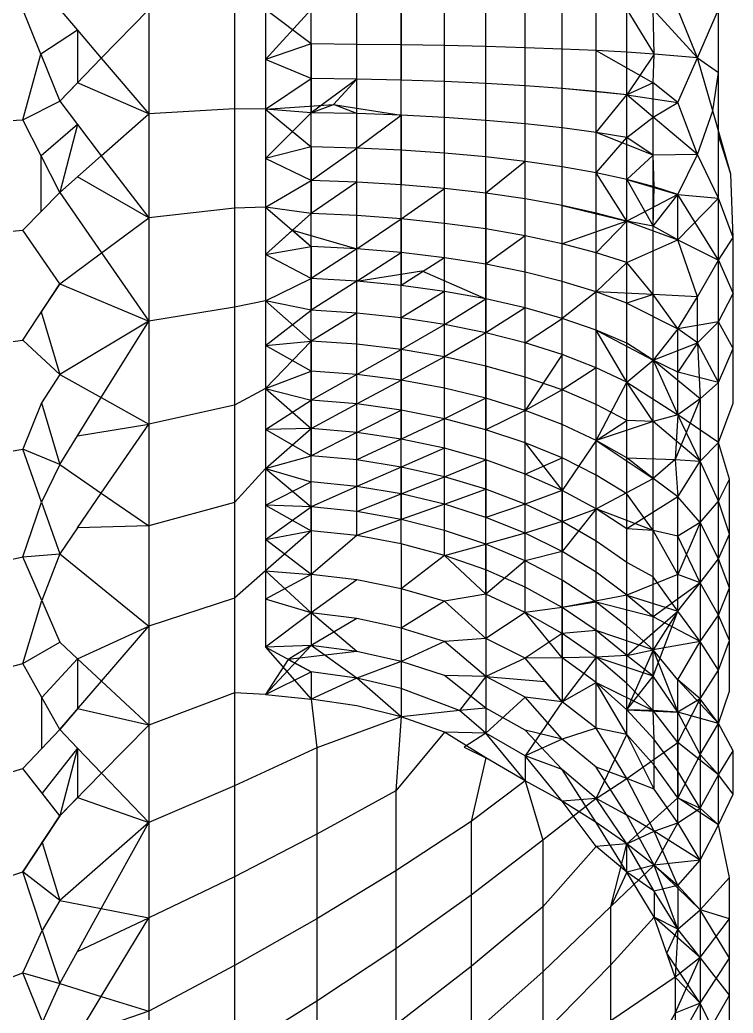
# Model space of a CAD drawing. Header units: inches. Extents: x 17 to 4615, y 5 to 3256.
# Drawn here: x 743.771 to 744.533, y 2416.279 to 2417.341 of the extents above; entities that cross this region are included whole.
import ezdxf

# ---------------------------------------------------------------- set-up
doc = ezdxf.new("R2010")
doc.units = ezdxf.units.IN
doc.header["$MEASUREMENT"] = 0

msp = doc.modelspace()

# ---------------------------------------------------------------- linework, layer by layer
for p, q in [((743.7934, 2417.3044), (743.7742, 2417.3523)), ((743.8134, 2417.3523), (743.8324, 2417.33)), ((743.8579, 2417.3001), (743.9086, 2417.3523)), ((743.9086, 2417.3523), (743.9086, 2417.2408)), ((744.0003, 2417.3523), (744.0003, 2417.2459)), ((744.0333, 2417.3523), (744.0333, 2417.2988)), ((744.0333, 2417.2988), (744.0823, 2417.3523)), ((744.0823, 2417.3154), (744.0333, 2417.3523)), ((744.0823, 2417.3154), (744.0823, 2417.3523)), ((744.1309, 2417.315), (744.1309, 2417.3523)), ((744.1785, 2417.3145), (744.1785, 2417.3523)), ((744.1785, 2417.3523), (744.1785, 2417.2767)), ((744.2247, 2417.3136), (744.2247, 2417.3523)), ((744.269, 2417.3126), (744.269, 2417.3523)), ((744.3111, 2417.3114), (744.3111, 2417.3523)), ((744.3505, 2417.3099), (744.3505, 2417.3523)), ((744.3869, 2417.3083), (744.3869, 2417.3523)), ((744.4198, 2417.3065), (744.4198, 2417.3523)), ((744.4198, 2417.3523), (744.4491, 2417.3046)), ((744.4491, 2417.3046), (744.448, 2417.3523)), ((744.448, 2417.3523), (744.4953, 2417.3004)), ((744.4953, 2417.3004), (744.4743, 2417.3523)), ((744.4953, 2417.3004), (744.5176, 2417.3523)), ((744.5176, 2417.2849), (744.5176, 2417.3523)), ((743.8324, 2417.33), (743.7934, 2417.3044)), ((743.8324, 2417.33), (743.8579, 2417.3001)), ((743.8324, 2417.33), (743.8324, 2417.2739)), ((744.0823, 2417.3154), (744.0333, 2417.2988)), ((744.1309, 2417.315), (744.0823, 2417.3154)), ((744.0823, 2417.2786), (744.0823, 2417.3154)), ((744.0823, 2417.3154), (744.0823, 2417.2419)), ((744.1785, 2417.3145), (744.1309, 2417.315)), ((744.1309, 2417.2779), (744.1309, 2417.315)), ((744.2247, 2417.3136), (744.1785, 2417.3145)), ((744.1785, 2417.2767), (744.1785, 2417.3145)), ((744.269, 2417.3126), (744.2247, 2417.3136)), ((744.2247, 2417.2751), (744.2247, 2417.3136)), ((744.3111, 2417.3114), (744.269, 2417.3126)), ((744.269, 2417.273), (744.269, 2417.3126)), ((743.7742, 2417.2341), (743.7934, 2417.3044)), ((743.7934, 2417.3044), (743.8134, 2417.2543)), ((744.3505, 2417.3099), (744.3111, 2417.3114)), ((744.3111, 2417.2705), (744.3111, 2417.3114)), ((744.3869, 2417.3083), (744.3505, 2417.3099)), ((744.3505, 2417.2677), (744.3505, 2417.3099)), ((744.4198, 2417.3065), (744.3869, 2417.3083)), ((744.3869, 2417.2644), (744.3869, 2417.3083)), ((744.3869, 2417.3083), (744.448, 2417.2739)), ((744.4491, 2417.3046), (744.4198, 2417.3065)), ((744.4198, 2417.2609), (744.4198, 2417.3065)), ((744.4491, 2417.3046), (744.4198, 2417.2609)), ((744.448, 2417.2739), (744.4491, 2417.3046)), ((744.4953, 2417.3004), (744.4491, 2417.3046)), ((743.8134, 2417.2543), (743.8579, 2417.3001)), ((743.8579, 2417.3001), (743.9086, 2417.2408)), ((744.0333, 2417.2988), (744.0333, 2417.2456)), ((744.0823, 2417.2786), (744.0333, 2417.2988)), ((744.4743, 2417.2529), (744.4953, 2417.3004)), ((744.5118, 2417.244), (744.4953, 2417.3004)), ((744.4953, 2417.3004), (744.5176, 2417.2849)), ((744.5118, 2417.244), (744.5176, 2417.2849)), ((744.5176, 2417.2176), (744.5176, 2417.2849)), ((743.8324, 2417.2739), (743.8134, 2417.2543)), ((743.9086, 2417.2408), (743.8324, 2417.2739)), ((744.0333, 2417.2456), (744.0823, 2417.2786)), ((744.1309, 2417.2779), (744.0823, 2417.2786)), ((744.0823, 2417.2419), (744.0823, 2417.2786)), ((744.1309, 2417.2779), (744.0823, 2417.2419)), ((744.1063, 2417.2506), (744.1309, 2417.2779)), ((744.1785, 2417.2767), (744.1309, 2417.2779)), ((744.1309, 2417.2409), (744.1309, 2417.2779)), ((744.2247, 2417.2751), (744.1785, 2417.2767)), ((744.1785, 2417.2391), (744.1785, 2417.2767)), ((744.269, 2417.273), (744.2247, 2417.2751)), ((744.2247, 2417.2367), (744.2247, 2417.2751)), ((744.3111, 2417.2705), (744.269, 2417.273)), ((744.269, 2417.2336), (744.269, 2417.273)), ((744.3505, 2417.2677), (744.3111, 2417.2705)), ((744.3111, 2417.2299), (744.3111, 2417.2705)), ((744.448, 2417.2739), (744.4198, 2417.2609)), ((744.4743, 2417.2529), (744.448, 2417.2739)), ((744.448, 2417.237), (744.448, 2417.2739)), ((744.3869, 2417.2644), (744.3505, 2417.2677)), ((744.3505, 2417.2256), (744.3505, 2417.2677)), ((744.4198, 2417.2609), (744.3505, 2417.2677)), ((744.4198, 2417.2609), (744.3869, 2417.2644)), ((744.3869, 2417.2208), (744.3869, 2417.2644)), ((744.3869, 2417.2208), (744.4198, 2417.2609)), ((744.4198, 2417.2154), (744.4198, 2417.2609)), ((744.4198, 2417.2609), (744.4743, 2417.2529)), ((744.448, 2417.237), (744.4198, 2417.2609)), ((743.7742, 2417.2341), (743.8134, 2417.2543)), ((743.8134, 2417.2543), (743.8324, 2417.2294)), ((744.0333, 2417.2456), (744.1063, 2417.2506)), ((744.0823, 2417.2419), (744.1063, 2417.2506)), ((744.1063, 2417.2506), (744.1785, 2417.2391)), ((744.1309, 2417.2409), (744.1063, 2417.2506)), ((744.448, 2417.237), (744.4743, 2417.2529)), ((744.4953, 2417.197), (744.4743, 2417.2529)), ((743.8579, 2417.1959), (743.9086, 2417.2408)), ((744.0003, 2417.2459), (743.9086, 2417.2408)), ((743.9086, 2417.2408), (743.9086, 2417.1296)), ((744.0003, 2417.2459), (744.0003, 2417.1397)), ((744.0333, 2417.2456), (744.0003, 2417.2459)), ((744.0333, 2417.2456), (744.0333, 2417.1929)), ((744.0823, 2417.2419), (744.0333, 2417.2456)), ((744.0333, 2417.2456), (744.0823, 2417.2055)), ((744.0333, 2417.1929), (744.0823, 2417.2419)), ((744.0823, 2417.2419), (744.0623, 2417.2219)), ((744.1309, 2417.2409), (744.0823, 2417.2419)), ((744.0823, 2417.2055), (744.0823, 2417.2419)), ((744.1785, 2417.2391), (744.1309, 2417.2409)), ((744.1309, 2417.2041), (744.1309, 2417.2409)), ((744.1309, 2417.2041), (744.1785, 2417.2391)), ((744.2247, 2417.2367), (744.1785, 2417.2391)), ((744.1785, 2417.2018), (744.1785, 2417.2391)), ((744.1785, 2417.2391), (744.1785, 2417.1648)), ((744.4953, 2417.197), (744.5118, 2417.244)), ((744.5309, 2417.1761), (744.5118, 2417.244)), ((743.7333, 2417.2323), (743.7742, 2417.2341)), ((743.7935, 2417.1958), (743.7742, 2417.2341)), ((743.8324, 2417.2294), (743.7935, 2417.1958)), ((743.8324, 2417.2294), (743.8134, 2417.1564)), ((743.8324, 2417.2294), (743.8579, 2417.1959)), ((744.269, 2417.2336), (744.2247, 2417.2367)), ((744.2247, 2417.1986), (744.2247, 2417.2367)), ((744.3111, 2417.2299), (744.269, 2417.2336)), ((744.269, 2417.1945), (744.269, 2417.2336)), ((744.3505, 2417.2256), (744.3111, 2417.2299)), ((744.3111, 2417.1896), (744.3111, 2417.2299)), ((744.4198, 2417.2154), (744.448, 2417.237)), ((744.448, 2417.1964), (744.448, 2417.237)), ((744.4953, 2417.197), (744.448, 2417.237)), ((744.0623, 2417.2219), (744.0823, 2417.2055)), ((744.3869, 2417.2208), (744.3505, 2417.2256)), ((744.3505, 2417.1839), (744.3505, 2417.2256)), ((744.4198, 2417.2154), (744.3869, 2417.2208)), ((744.3869, 2417.1774), (744.3869, 2417.2208)), ((744.448, 2417.1964), (744.3869, 2417.2208)), ((744.5176, 2417.1506), (744.5176, 2417.2176)), ((744.5309, 2417.1761), (744.5176, 2417.2176)), ((744.3869, 2417.1774), (744.4198, 2417.2154)), ((744.448, 2417.1964), (744.4198, 2417.2154)), ((744.4198, 2417.1703), (744.4198, 2417.2154)), ((743.8134, 2417.1564), (743.7935, 2417.1958)), ((743.7936, 2417.1361), (743.7935, 2417.1958)), ((743.8134, 2417.1564), (743.8579, 2417.1959)), ((743.8579, 2417.1959), (743.9086, 2417.1296)), ((744.0823, 2417.2055), (744.0333, 2417.1929)), ((744.1309, 2417.2041), (744.0823, 2417.2055)), ((744.0823, 2417.1695), (744.0823, 2417.2055)), ((744.0823, 2417.2055), (744.0823, 2417.1339)), ((744.0823, 2417.1695), (744.1309, 2417.2041)), ((744.1785, 2417.2018), (744.1309, 2417.2041)), ((744.1309, 2417.1677), (744.1309, 2417.2041)), ((744.2247, 2417.1986), (744.1785, 2417.2018)), ((744.1785, 2417.1648), (744.1785, 2417.2018)), ((744.269, 2417.1945), (744.2247, 2417.1986)), ((744.2247, 2417.1608), (744.2247, 2417.1986)), ((744.448, 2417.1964), (744.4198, 2417.1703)), ((744.4953, 2417.197), (744.448, 2417.1964)), ((744.448, 2417.1206), (744.448, 2417.1964)), ((744.4491, 2417.1626), (744.448, 2417.1964)), ((744.4743, 2417.1544), (744.4953, 2417.197)), ((744.5176, 2417.1506), (744.4953, 2417.197)), ((744.0333, 2417.1929), (744.0333, 2417.141)), ((744.0823, 2417.1695), (744.0333, 2417.1929)), ((744.3111, 2417.1896), (744.269, 2417.1945)), ((744.269, 2417.1557), (744.269, 2417.1945)), ((744.3111, 2417.1896), (744.269, 2417.1557)), ((744.3505, 2417.1839), (744.3111, 2417.1896)), ((744.3111, 2417.1496), (744.3111, 2417.1896)), ((744.3869, 2417.1774), (744.3505, 2417.1839)), ((744.3505, 2417.1425), (744.3505, 2417.1839)), ((744.4198, 2417.1703), (744.3869, 2417.1774)), ((744.3869, 2417.1345), (744.3869, 2417.1774)), ((744.4198, 2417.1257), (744.3869, 2417.1774)), ((744.5333, 2417.1085), (744.5309, 2417.1761)), ((743.8324, 2417.1733), (743.8134, 2417.1564)), ((743.9086, 2417.1296), (743.8324, 2417.1733)), ((744.0333, 2417.141), (744.0823, 2417.1695)), ((744.1309, 2417.1677), (744.0823, 2417.1695)), ((744.0823, 2417.1339), (744.0823, 2417.1695)), ((744.1309, 2417.1677), (744.0823, 2417.1339)), ((744.1785, 2417.1648), (744.1309, 2417.1677)), ((744.1309, 2417.1318), (744.1309, 2417.1677)), ((744.2247, 2417.1608), (744.1785, 2417.1648)), ((744.1785, 2417.1283), (744.1785, 2417.1648)), ((744.4491, 2417.1626), (744.4198, 2417.1703)), ((744.4198, 2417.1257), (744.4198, 2417.1703)), ((744.4198, 2417.1703), (744.4743, 2417.1544)), ((744.4198, 2417.1703), (744.448, 2417.1206)), ((743.7742, 2417.1161), (743.8134, 2417.1564)), ((743.8134, 2417.1564), (743.7936, 2417.1361)), ((743.8134, 2417.1564), (743.858, 2417.092)), ((744.1785, 2417.1283), (744.2247, 2417.1608)), ((744.269, 2417.1557), (744.2247, 2417.1608)), ((744.2247, 2417.1235), (744.2247, 2417.1608)), ((744.3111, 2417.1496), (744.269, 2417.1557)), ((744.269, 2417.1175), (744.269, 2417.1557)), ((744.269, 2417.1557), (744.269, 2417.0798)), ((744.4743, 2417.1544), (744.4198, 2417.1257)), ((744.448, 2417.1206), (744.4491, 2417.1626)), ((744.448, 2417.1206), (744.4743, 2417.1544)), ((744.4743, 2417.1544), (744.4491, 2417.1626)), ((744.4743, 2417.1059), (744.4743, 2417.1544)), ((744.4743, 2417.1544), (744.5176, 2417.1506)), ((744.5176, 2417.0842), (744.4743, 2417.1544)), ((744.3505, 2417.1425), (744.3111, 2417.1496)), ((744.3111, 2417.1101), (744.3111, 2417.1496)), ((744.3869, 2417.1345), (744.3505, 2417.1425)), ((744.3505, 2417.1017), (744.3505, 2417.1425)), ((744.3505, 2417.1425), (744.4198, 2417.1257)), ((744.5176, 2417.1506), (744.4743, 2417.1059)), ((744.5176, 2417.0842), (744.5176, 2417.1506)), ((744.5333, 2417.1085), (744.5176, 2417.1506)), ((743.7936, 2417.1361), (743.7742, 2417.1161)), ((744.0003, 2417.1397), (743.9086, 2417.1296)), ((744.0333, 2417.141), (744.0003, 2417.1397)), ((744.0003, 2417.1397), (744.0003, 2417.034)), ((744.0333, 2417.141), (744.0333, 2417.0902)), ((744.0823, 2417.1339), (744.0333, 2417.141)), ((744.0333, 2417.141), (744.0823, 2417.0988)), ((744.0333, 2417.0902), (744.0823, 2417.1339)), ((744.0823, 2417.1339), (744.0623, 2417.1161)), ((744.1309, 2417.1318), (744.0823, 2417.1339)), ((744.0823, 2417.0988), (744.0823, 2417.1339)), ((744.1785, 2417.1283), (744.1309, 2417.1318)), ((744.1309, 2417.0964), (744.1309, 2417.1318)), ((744.4198, 2417.1257), (744.3869, 2417.1345)), ((744.3869, 2417.0921), (744.3869, 2417.1345)), ((743.858, 2417.092), (743.9086, 2417.1296)), ((743.9086, 2417.1296), (743.9086, 2417.0189)), ((744.1309, 2417.0964), (744.1785, 2417.1283)), ((744.2247, 2417.1235), (744.1785, 2417.1283)), ((744.1785, 2417.0924), (744.1785, 2417.1283)), ((744.1785, 2417.1283), (744.1785, 2417.0571)), ((744.269, 2417.1175), (744.2247, 2417.1235)), ((744.2247, 2417.0868), (744.2247, 2417.1235)), ((744.4198, 2417.1257), (744.3505, 2417.1017)), ((744.3869, 2417.0921), (744.4198, 2417.1257)), ((744.448, 2417.1206), (744.4198, 2417.1257)), ((744.4198, 2417.0815), (744.4198, 2417.1257)), ((744.4198, 2417.1257), (744.4743, 2417.1059)), ((743.7333, 2417.1126), (743.7742, 2417.1161)), ((743.8134, 2417.0589), (743.7742, 2417.1161)), ((744.0333, 2417.0902), (744.0623, 2417.1161)), ((744.0623, 2417.1161), (744.0823, 2417.0988)), ((744.0623, 2417.1161), (744.1309, 2417.0964)), ((744.3111, 2417.1101), (744.269, 2417.1175)), ((744.269, 2417.0798), (744.269, 2417.1175)), ((744.448, 2417.0473), (744.448, 2417.1206)), ((744.4743, 2417.1059), (744.448, 2417.1206)), ((744.3111, 2417.1101), (744.269, 2417.0798)), ((744.3505, 2417.1017), (744.3111, 2417.1101)), ((744.3111, 2417.0713), (744.3111, 2417.1101)), ((744.3869, 2417.0921), (744.3505, 2417.1017)), ((744.3505, 2417.0614), (744.3505, 2417.1017)), ((744.4198, 2417.0815), (744.4743, 2417.1059)), ((744.4953, 2417.045), (744.4743, 2417.1059)), ((744.4743, 2417.1059), (744.5176, 2417.0842)), ((744.5176, 2417.0842), (744.5333, 2417.1085)), ((744.5333, 2417.0486), (744.5333, 2417.1085)), ((743.8134, 2417.0589), (743.858, 2417.092)), ((743.858, 2417.092), (743.9086, 2417.0189)), ((744.0333, 2417.0902), (744.0823, 2417.0988)), ((744.0333, 2417.0902), (744.0333, 2417.0408)), ((744.0823, 2417.0644), (744.0333, 2417.0902)), ((744.1309, 2417.0964), (744.0823, 2417.0988)), ((744.0823, 2417.0644), (744.0823, 2417.0988)), ((744.0823, 2417.0988), (744.0823, 2417.0306)), ((744.1309, 2417.0964), (744.0823, 2417.0644)), ((744.1785, 2417.0924), (744.1309, 2417.0964)), ((744.1309, 2417.0616), (744.1309, 2417.0964)), ((744.1309, 2417.0616), (744.1785, 2417.0924)), ((744.2247, 2417.0868), (744.1785, 2417.0924)), ((744.1785, 2417.0571), (744.1785, 2417.0924)), ((744.4198, 2417.0815), (744.3869, 2417.0921)), ((744.3869, 2417.0503), (744.3869, 2417.0921)), ((744.2247, 2417.0868), (744.1785, 2417.0571)), ((744.269, 2417.0798), (744.2247, 2417.0868)), ((744.2247, 2417.0507), (744.2247, 2417.0868)), ((744.3111, 2417.0713), (744.269, 2417.0798)), ((744.269, 2417.0427), (744.269, 2417.0798)), ((744.269, 2417.0798), (744.269, 2417.0064)), ((744.3869, 2417.0503), (744.4198, 2417.0815)), ((744.448, 2417.0473), (744.4198, 2417.0815)), ((744.4198, 2417.0381), (744.4198, 2417.0815)), ((744.4953, 2417.045), (744.5176, 2417.0842)), ((744.5176, 2417.0183), (744.5176, 2417.0842)), ((744.5176, 2417.0842), (744.5333, 2417.0486)), ((744.1309, 2417.0616), (744.2004, 2417.0729)), ((744.2004, 2417.0729), (744.269, 2417.0427)), ((744.3505, 2417.0614), (744.3111, 2417.0713)), ((744.3111, 2417.0331), (744.3111, 2417.0713)), ((743.7742, 2416.9987), (743.8134, 2417.0589)), ((743.8134, 2417.0589), (743.7938, 2417.0288)), ((743.8134, 2417.0589), (743.9086, 2417.0189)), ((744.0333, 2417.0408), (744.0823, 2417.0644)), ((744.1309, 2417.0616), (744.0823, 2417.0644)), ((744.0823, 2417.0306), (744.0823, 2417.0644)), ((744.1309, 2417.0616), (744.0823, 2417.0306)), ((744.1785, 2417.0571), (744.1309, 2417.0616)), ((744.1309, 2417.0275), (744.1309, 2417.0616)), ((744.3869, 2417.0503), (744.3505, 2417.0614)), ((744.3505, 2417.0219), (744.3505, 2417.0614)), ((744.2247, 2417.0507), (744.1785, 2417.0571)), ((744.1785, 2417.0224), (744.1785, 2417.0571)), ((744.2247, 2417.0507), (744.1785, 2417.0224)), ((744.269, 2417.0427), (744.2247, 2417.0507)), ((744.2247, 2417.0154), (744.2247, 2417.0507)), ((744.3869, 2417.0503), (744.3505, 2417.0219)), ((744.4198, 2417.0381), (744.3869, 2417.0503)), ((744.3869, 2417.0093), (744.3869, 2417.0503)), ((744.448, 2417.0473), (744.3869, 2417.0503)), ((744.448, 2417.0473), (744.4198, 2417.0381)), ((744.448, 2416.9773), (744.448, 2417.0473)), ((744.4953, 2417.045), (744.448, 2417.0473)), ((744.4743, 2417.0106), (744.448, 2417.0473)), ((744.5176, 2417.0183), (744.5333, 2417.0486)), ((744.5333, 2416.9895), (744.5333, 2417.0486)), ((744.0333, 2417.0408), (744.0003, 2417.034)), ((744.0333, 2417.0408), (744.0333, 2416.9929)), ((744.0823, 2417.0306), (744.0333, 2417.0408)), ((744.0333, 2417.0408), (744.0823, 2416.9976)), ((744.2247, 2417.0154), (744.269, 2417.0427)), ((744.3111, 2417.0331), (744.269, 2417.0427)), ((744.269, 2417.0064), (744.269, 2417.0427)), ((744.4198, 2416.9953), (744.4198, 2417.0381)), ((744.4198, 2417.0381), (744.4743, 2417.0106)), ((744.4743, 2417.0106), (744.4953, 2417.045)), ((744.4953, 2416.9957), (744.4953, 2417.045)), ((743.7938, 2417.0288), (743.8134, 2416.9618)), ((744.0003, 2417.034), (743.9086, 2417.0189)), ((744.0003, 2417.034), (744.0003, 2416.929)), ((744.0333, 2416.9929), (744.0823, 2417.0306)), ((744.1309, 2417.0275), (744.0823, 2417.0306)), ((744.0823, 2416.9976), (744.0823, 2417.0306)), ((744.1309, 2417.0275), (744.0823, 2416.9976)), ((744.1785, 2417.0224), (744.1309, 2417.0275)), ((744.1309, 2416.9942), (744.1309, 2417.0275)), ((744.3111, 2417.0331), (744.269, 2417.0064)), ((744.3505, 2417.0219), (744.3111, 2417.0331)), ((744.3111, 2416.9956), (744.3111, 2417.0331)), ((743.9086, 2417.0189), (743.8134, 2416.9618)), ((743.8579, 2416.9371), (743.9086, 2417.0189)), ((743.9086, 2417.0189), (743.9086, 2416.9089)), ((744.2247, 2417.0154), (744.1785, 2417.0224)), ((744.1785, 2416.9886), (744.1785, 2417.0224)), ((744.1785, 2417.0224), (744.1785, 2416.9557)), ((744.1785, 2416.9886), (744.2247, 2417.0154)), ((744.269, 2417.0064), (744.2247, 2417.0154)), ((744.2247, 2416.9808), (744.2247, 2417.0154)), ((744.3111, 2416.9956), (744.3505, 2417.0219)), ((744.3869, 2417.0093), (744.3505, 2417.0219)), ((744.3505, 2416.9831), (744.3505, 2417.0219)), ((744.5176, 2417.0183), (744.4743, 2417.0106)), ((744.5176, 2417.0183), (744.4953, 2416.9957)), ((744.5176, 2416.9533), (744.5176, 2417.0183)), ((744.5333, 2416.9895), (744.5176, 2417.0183)), ((744.269, 2417.0064), (744.2247, 2416.9808)), ((744.3111, 2416.9956), (744.269, 2417.0064)), ((744.269, 2416.9709), (744.269, 2417.0064)), ((744.4198, 2416.9953), (744.3869, 2417.0093)), ((744.3869, 2416.969), (744.3869, 2417.0093)), ((744.3869, 2417.0093), (744.448, 2416.9773)), ((744.4198, 2416.9535), (744.3869, 2417.0093)), ((744.4743, 2417.0106), (744.448, 2416.9773)), ((744.4953, 2416.9957), (744.4743, 2417.0106)), ((744.4743, 2416.9642), (744.4743, 2417.0106)), ((743.7333, 2416.9934), (743.7742, 2416.9987)), ((743.8134, 2416.9618), (743.7742, 2416.9987)), ((744.0333, 2416.9929), (744.0823, 2416.9976)), ((744.0823, 2416.9976), (744.0333, 2416.9468)), ((744.1309, 2416.9942), (744.0823, 2416.9976)), ((744.0823, 2416.9655), (744.0823, 2416.9976)), ((744.0823, 2416.9976), (744.0823, 2416.9343)), ((744.1785, 2416.9886), (744.1309, 2416.9942)), ((744.1309, 2416.9618), (744.1309, 2416.9942)), ((744.3505, 2416.9831), (744.3111, 2416.9956)), ((744.3111, 2416.959), (744.3111, 2416.9956)), ((744.448, 2416.9773), (744.4198, 2416.9953)), ((744.4198, 2416.9535), (744.4198, 2416.9953)), ((744.448, 2416.9773), (744.4953, 2416.9957)), ((744.4953, 2416.9957), (744.4743, 2416.9642)), ((744.5176, 2416.9533), (744.4953, 2416.9957)), ((744.4953, 2416.9957), (744.4981, 2416.9359)), ((744.0333, 2416.9929), (744.0333, 2416.9468)), ((744.0823, 2416.9655), (744.0333, 2416.9929)), ((744.1309, 2416.9618), (744.1785, 2416.9886)), ((744.2247, 2416.9808), (744.1785, 2416.9886)), ((744.1785, 2416.9557), (744.1785, 2416.9886)), ((744.3505, 2416.9831), (744.3111, 2416.9234)), ((744.3869, 2416.969), (744.3505, 2416.9831)), ((744.3505, 2416.9453), (744.3505, 2416.9831)), ((744.5176, 2416.9533), (744.5333, 2416.9895)), ((744.5333, 2416.9312), (744.5333, 2416.9895)), ((744.2247, 2416.9808), (744.1785, 2416.9557)), ((744.269, 2416.9709), (744.2247, 2416.9808)), ((744.2247, 2416.9472), (744.2247, 2416.9808)), ((744.4198, 2416.9535), (744.448, 2416.9773)), ((744.448, 2416.9115), (744.448, 2416.9773)), ((744.4743, 2416.9642), (744.448, 2416.9773)), ((744.448, 2416.9773), (744.4743, 2416.9186)), ((744.4981, 2416.9359), (744.448, 2416.9773)), ((743.8134, 2416.9618), (743.794, 2416.9316)), ((743.8134, 2416.9618), (743.8579, 2416.9371)), ((744.0333, 2416.9468), (744.0823, 2416.9655)), ((744.1309, 2416.9618), (744.0823, 2416.9655)), ((744.0823, 2416.9343), (744.0823, 2416.9655)), ((744.1309, 2416.9618), (744.0823, 2416.9343)), ((744.1785, 2416.9557), (744.1309, 2416.9618)), ((744.1309, 2416.9303), (744.1309, 2416.9618)), ((744.3111, 2416.959), (744.269, 2416.9709)), ((744.269, 2416.9364), (744.269, 2416.9709)), ((744.269, 2416.9709), (744.269, 2416.9028)), ((744.3869, 2416.969), (744.3505, 2416.9453)), ((744.4198, 2416.9535), (744.3869, 2416.969)), ((744.3869, 2416.9297), (744.3869, 2416.969)), ((744.5176, 2416.9533), (744.4743, 2416.9642)), ((744.4743, 2416.9186), (744.4743, 2416.9642)), ((744.1309, 2416.9303), (744.1785, 2416.9557)), ((744.2247, 2416.9472), (744.1785, 2416.9557)), ((744.1785, 2416.9237), (744.1785, 2416.9557)), ((744.1785, 2416.9557), (744.1785, 2416.8927)), ((744.3505, 2416.9453), (744.3111, 2416.959)), ((744.3111, 2416.9234), (744.3111, 2416.959)), ((744.3869, 2416.8914), (744.4198, 2416.9535)), ((744.448, 2416.9115), (744.4198, 2416.9535)), ((744.4198, 2416.9126), (744.4198, 2416.9535)), ((744.4198, 2416.9535), (744.4743, 2416.9186)), ((744.4981, 2416.9359), (744.5176, 2416.9533)), ((744.5176, 2416.8892), (744.5176, 2416.9533)), ((744.0333, 2416.9468), (744.0003, 2416.929)), ((744.0333, 2416.9468), (744.0333, 2416.9029)), ((744.0333, 2416.9468), (744.0823, 2416.9343)), ((744.0333, 2416.9468), (744.0823, 2416.9041)), ((744.269, 2416.9364), (744.2247, 2416.9472)), ((744.2247, 2416.9145), (744.2247, 2416.9472)), ((744.3505, 2416.9453), (744.3111, 2416.9234)), ((744.3869, 2416.9297), (744.3505, 2416.9453)), ((744.3505, 2416.9084), (744.3505, 2416.9453)), ((743.794, 2416.9316), (743.7742, 2416.8821)), ((743.794, 2416.9316), (743.8134, 2416.8655)), ((743.8324, 2416.8961), (743.8579, 2416.9371)), ((743.8579, 2416.9371), (743.9086, 2416.9089)), ((744.0333, 2416.9029), (744.0823, 2416.9343)), ((744.1309, 2416.9303), (744.0823, 2416.9343)), ((744.0823, 2416.9041), (744.0823, 2416.9343)), ((744.0823, 2416.9343), (744.0823, 2416.875)), ((744.0823, 2416.9041), (744.1309, 2416.9303)), ((744.1785, 2416.9237), (744.1309, 2416.9303)), ((744.1309, 2416.8998), (744.1309, 2416.9303)), ((744.269, 2416.9364), (744.2247, 2416.9145)), ((744.3111, 2416.9234), (744.269, 2416.9364)), ((744.269, 2416.9028), (744.269, 2416.9364)), ((744.4981, 2416.9359), (744.4713, 2416.8708)), ((744.4981, 2416.9359), (744.4743, 2416.9186)), ((744.4981, 2416.9359), (744.4981, 2416.8691)), ((744.5176, 2416.8892), (744.5333, 2416.9312)), ((744.0003, 2416.929), (743.9086, 2416.9089)), ((744.0003, 2416.929), (744.0003, 2416.8251)), ((744.1309, 2416.8998), (744.1785, 2416.9237)), ((744.2247, 2416.9145), (744.1785, 2416.9237)), ((744.1785, 2416.8927), (744.1785, 2416.9237)), ((744.3111, 2416.9234), (744.269, 2416.9028)), ((744.3505, 2416.9084), (744.3111, 2416.9234)), ((744.3111, 2416.8888), (744.3111, 2416.9234)), ((744.4198, 2416.9126), (744.3869, 2416.9297)), ((744.3869, 2416.8914), (744.3869, 2416.9297)), ((743.8324, 2416.8961), (743.9086, 2416.9089)), ((743.8579, 2416.8349), (743.9086, 2416.9089)), ((743.9086, 2416.9089), (743.9086, 2416.8001)), ((744.2247, 2416.9145), (744.1785, 2416.8927)), ((744.269, 2416.9028), (744.2247, 2416.9145)), ((744.2247, 2416.8829), (744.2247, 2416.9145)), ((744.3869, 2416.8914), (744.4198, 2416.9126)), ((744.448, 2416.9115), (744.3869, 2416.8914)), ((744.448, 2416.9115), (744.4198, 2416.9126)), ((744.4198, 2416.8728), (744.4198, 2416.9126)), ((744.4743, 2416.9186), (744.448, 2416.9115)), ((744.448, 2416.8505), (744.448, 2416.9115)), ((744.4981, 2416.8691), (744.448, 2416.9115)), ((744.4743, 2416.9186), (744.4713, 2416.8708)), ((744.5176, 2416.8892), (744.4743, 2416.9186)), ((744.4981, 2416.8691), (744.4743, 2416.9186)), ((744.0823, 2416.9041), (744.0333, 2416.9029)), ((744.0333, 2416.8612), (744.0823, 2416.9041)), ((744.0333, 2416.9029), (744.0333, 2416.8612)), ((744.0823, 2416.875), (744.0333, 2416.9029)), ((744.1309, 2416.8998), (744.0823, 2416.9041)), ((744.0823, 2416.875), (744.0823, 2416.9041)), ((744.1309, 2416.8998), (744.0823, 2416.875)), ((744.1785, 2416.8927), (744.1309, 2416.8998)), ((744.1309, 2416.8704), (744.1309, 2416.8998)), ((744.3111, 2416.8888), (744.269, 2416.9028)), ((744.269, 2416.8704), (744.269, 2416.9028)), ((744.3869, 2416.8914), (744.3505, 2416.9084)), ((744.3505, 2416.8726), (744.3505, 2416.9084)), ((743.8134, 2416.8655), (743.8324, 2416.8961)), ((744.1785, 2416.8927), (744.1309, 2416.8704)), ((744.2247, 2416.8829), (744.1785, 2416.8927)), ((744.1785, 2416.8629), (744.1785, 2416.8927)), ((744.3505, 2416.8726), (744.3111, 2416.8888)), ((744.3111, 2416.8553), (744.3111, 2416.8888)), ((744.3111, 2416.8888), (744.3505, 2416.8379)), ((744.3869, 2416.8914), (744.3505, 2416.8379)), ((744.4198, 2416.8728), (744.3869, 2416.8914)), ((744.3869, 2416.8543), (744.3869, 2416.8914)), ((744.3869, 2416.8183), (744.3869, 2416.8914)), ((744.3869, 2416.8914), (744.448, 2416.8505)), ((744.4981, 2416.8691), (744.5176, 2416.8892)), ((744.5176, 2416.8263), (744.5176, 2416.8892)), ((744.5294, 2416.8499), (744.5176, 2416.8892)), ((743.7333, 2416.8752), (743.7742, 2416.8821)), ((743.8134, 2416.8655), (743.7742, 2416.8821)), ((743.7941, 2416.8252), (743.7742, 2416.8821)), ((744.2247, 2416.8829), (744.1785, 2416.8629)), ((744.269, 2416.8704), (744.2247, 2416.8829)), ((744.2247, 2416.8524), (744.2247, 2416.8829)), ((744.0333, 2416.8612), (744.0823, 2416.875)), ((744.1309, 2416.8704), (744.0823, 2416.875)), ((744.0823, 2416.847), (744.0823, 2416.875)), ((744.1785, 2416.8629), (744.1309, 2416.8704)), ((744.1309, 2416.8422), (744.1309, 2416.8704)), ((744.2247, 2416.8524), (744.269, 2416.8704)), ((744.3111, 2416.8553), (744.269, 2416.8704)), ((744.269, 2416.8391), (744.269, 2416.8704)), ((744.269, 2416.8704), (744.269, 2416.809)), ((744.3111, 2416.8553), (744.3505, 2416.8726)), ((744.3869, 2416.8543), (744.3505, 2416.8726)), ((744.3505, 2416.8379), (744.3505, 2416.8726)), ((744.448, 2416.8505), (744.4198, 2416.8728)), ((744.4198, 2416.8341), (744.4198, 2416.8728)), ((744.4198, 2416.8728), (744.4713, 2416.8708)), ((744.4713, 2416.8708), (744.448, 2416.8505)), ((744.4713, 2416.8708), (744.4981, 2416.8691)), ((744.4713, 2416.8708), (744.4743, 2416.8309)), ((744.4743, 2416.8309), (744.4981, 2416.8691)), ((744.4981, 2416.8691), (744.4981, 2416.8034)), ((744.5176, 2416.8263), (744.4981, 2416.8691)), ((743.8134, 2416.8655), (743.7941, 2416.8252)), ((743.8134, 2416.8655), (743.8579, 2416.8349)), ((744.0333, 2416.8612), (744.0003, 2416.8251)), ((744.0333, 2416.8612), (744.0333, 2416.822)), ((744.0333, 2416.8612), (744.0823, 2416.847)), ((744.0333, 2416.8612), (744.0823, 2416.8203)), ((744.1785, 2416.8629), (744.1309, 2416.8422)), ((744.2247, 2416.8524), (744.1785, 2416.8629)), ((744.1785, 2416.8342), (744.1785, 2416.8629)), ((744.1785, 2416.8629), (744.1785, 2416.8068)), ((744.0333, 2416.822), (744.0823, 2416.847)), ((744.1309, 2416.8422), (744.0823, 2416.847)), ((744.0823, 2416.8203), (744.0823, 2416.847)), ((744.1785, 2416.8342), (744.2247, 2416.8524)), ((744.269, 2416.8391), (744.2247, 2416.8524)), ((744.2247, 2416.8231), (744.2247, 2416.8524)), ((744.3505, 2416.8379), (744.3111, 2416.8553)), ((744.3111, 2416.8231), (744.3111, 2416.8553)), ((744.4198, 2416.8341), (744.3869, 2416.8543)), ((744.3869, 2416.8183), (744.3869, 2416.8543)), ((744.3869, 2416.8183), (744.448, 2416.8505)), ((744.448, 2416.795), (744.448, 2416.8505)), ((744.4743, 2416.8309), (744.448, 2416.8505)), ((744.5176, 2416.8263), (744.5294, 2416.8499)), ((744.5294, 2416.791), (744.5294, 2416.8499)), ((743.8324, 2416.7977), (743.8579, 2416.8349)), ((743.8579, 2416.8349), (743.9086, 2416.8001)), ((744.1309, 2416.8422), (744.0823, 2416.8203)), ((744.1785, 2416.8342), (744.1309, 2416.8422)), ((744.1309, 2416.8152), (744.1309, 2416.8422)), ((744.2247, 2416.8231), (744.269, 2416.8391)), ((744.3111, 2416.8231), (744.269, 2416.8391)), ((744.269, 2416.809), (744.269, 2416.8391)), ((744.3505, 2416.8379), (744.3111, 2416.8231)), ((744.3869, 2416.8183), (744.3505, 2416.8379)), ((744.3505, 2416.8045), (744.3505, 2416.8379)), ((744.3505, 2416.8379), (744.3505, 2416.7724)), ((743.7742, 2416.7667), (743.7941, 2416.8252)), ((743.7941, 2416.8252), (743.8134, 2416.7699)), ((744.0003, 2416.8251), (743.9086, 2416.8001)), ((744.0003, 2416.8251), (744.0003, 2416.7225)), ((744.1309, 2416.8152), (744.1785, 2416.8342)), ((744.2247, 2416.8231), (744.1785, 2416.8342)), ((744.1785, 2416.8068), (744.1785, 2416.8342)), ((744.448, 2416.795), (744.4198, 2416.8341)), ((744.4198, 2416.7966), (744.4198, 2416.8341)), ((744.4743, 2416.8309), (744.4198, 2416.7966)), ((744.4981, 2416.8034), (744.4743, 2416.8309)), ((744.4743, 2416.7888), (744.4743, 2416.8309)), ((744.4981, 2416.8034), (744.5176, 2416.8263)), ((744.5176, 2416.7646), (744.5176, 2416.8263)), ((744.5294, 2416.791), (744.5176, 2416.8263)), ((744.0333, 2416.822), (744.0333, 2416.7855)), ((744.0823, 2416.8203), (744.0333, 2416.822)), ((744.0333, 2416.822), (744.0823, 2416.7948)), ((744.0333, 2416.7855), (744.0823, 2416.8203)), ((744.1309, 2416.8152), (744.0823, 2416.8203)), ((744.0823, 2416.7948), (744.0823, 2416.8203)), ((744.0823, 2416.8203), (744.0823, 2416.748)), ((744.1785, 2416.8068), (744.1309, 2416.8152)), ((744.1309, 2416.7895), (744.1309, 2416.8152)), ((744.2247, 2416.8231), (744.1785, 2416.8068)), ((744.269, 2416.809), (744.2247, 2416.8231)), ((744.2247, 2416.7951), (744.2247, 2416.8231)), ((744.3111, 2416.8231), (744.269, 2416.809)), ((744.3505, 2416.8045), (744.3111, 2416.8231)), ((744.3111, 2416.7921), (744.3111, 2416.8231)), ((744.3869, 2416.8183), (744.3505, 2416.7724)), ((744.3505, 2416.8045), (744.3869, 2416.8183)), ((744.4198, 2416.7966), (744.3869, 2416.8183)), ((744.3869, 2416.7836), (744.3869, 2416.8183)), ((744.448, 2416.795), (744.3869, 2416.8183)), ((744.1785, 2416.8068), (744.1309, 2416.7895)), ((744.2247, 2416.7951), (744.1785, 2416.8068)), ((744.1785, 2416.7806), (744.1785, 2416.8068)), ((744.3111, 2416.7921), (744.269, 2416.809)), ((744.269, 2416.7802), (744.269, 2416.809)), ((744.3505, 2416.8045), (744.3111, 2416.7921)), ((744.3869, 2416.7836), (744.3505, 2416.8045)), ((744.3505, 2416.7724), (744.3505, 2416.8045)), ((744.4981, 2416.8034), (744.4743, 2416.7481)), ((744.4981, 2416.8034), (744.4743, 2416.7888)), ((744.4981, 2416.8034), (744.4981, 2416.7391)), ((744.5176, 2416.7646), (744.4981, 2416.8034)), ((743.8324, 2416.7977), (743.8134, 2416.7699)), ((743.9086, 2416.8001), (743.8324, 2416.7977)), ((743.9086, 2416.8001), (743.9086, 2416.6926)), ((744.0333, 2416.7855), (744.0823, 2416.7948)), ((744.0823, 2416.7948), (744.0333, 2416.7519)), ((744.1309, 2416.7895), (744.0823, 2416.7948)), ((744.269, 2416.7802), (744.2247, 2416.7951)), ((744.2247, 2416.7684), (744.2247, 2416.7951)), ((744.3111, 2416.7921), (744.269, 2416.7802)), ((744.3505, 2416.7724), (744.3111, 2416.7921)), ((744.3111, 2416.7624), (744.3111, 2416.7921)), ((744.448, 2416.795), (744.4198, 2416.7966)), ((744.4198, 2416.7606), (744.4198, 2416.7966)), ((744.4198, 2416.7259), (744.4198, 2416.7966)), ((744.448, 2416.7456), (744.448, 2416.795)), ((744.4743, 2416.7888), (744.448, 2416.795)), ((744.4743, 2416.7481), (744.448, 2416.795)), ((744.0333, 2416.7855), (744.0333, 2416.7519)), ((744.0823, 2416.748), (744.0333, 2416.7855)), ((744.1309, 2416.7895), (744.0823, 2416.748)), ((744.1785, 2416.7806), (744.1309, 2416.7895)), ((744.4198, 2416.7606), (744.3869, 2416.7836)), ((744.3869, 2416.7503), (744.3869, 2416.7836)), ((744.4981, 2416.7391), (744.4743, 2416.7888)), ((744.4743, 2416.7481), (744.4743, 2416.7888)), ((744.5176, 2416.7646), (744.5294, 2416.791)), ((744.5294, 2416.7335), (744.5294, 2416.791)), ((744.2247, 2416.7684), (744.1785, 2416.7806)), ((744.1785, 2416.7806), (744.1785, 2416.7326)), ((744.2247, 2416.7684), (744.269, 2416.7802)), ((744.3111, 2416.7624), (744.269, 2416.7802)), ((744.269, 2416.7529), (744.269, 2416.7802)), ((744.269, 2416.7802), (744.269, 2416.7269)), ((744.3505, 2416.7724), (744.3111, 2416.7624)), ((744.3869, 2416.7503), (744.3505, 2416.7724)), ((744.3505, 2416.7417), (744.3505, 2416.7724)), ((743.7333, 2416.758), (743.7742, 2416.7667)), ((743.7742, 2416.7667), (743.8134, 2416.7699)), ((743.7943, 2416.72), (743.7742, 2416.7667)), ((743.8134, 2416.7699), (743.7943, 2416.72)), ((743.8134, 2416.7699), (743.9086, 2416.6926)), ((744.2247, 2416.7684), (744.1785, 2416.7326)), ((744.269, 2416.7529), (744.2247, 2416.7684)), ((744.269, 2416.7269), (744.2247, 2416.7684)), ((744.3111, 2416.7624), (744.269, 2416.7269)), ((744.3505, 2416.7417), (744.3111, 2416.7624)), ((744.3111, 2416.7342), (744.3111, 2416.7624)), ((744.448, 2416.7456), (744.4198, 2416.7606)), ((744.4198, 2416.7259), (744.4198, 2416.7606)), ((744.4981, 2416.7391), (744.5176, 2416.7646)), ((744.5176, 2416.7044), (744.5176, 2416.7646)), ((744.5294, 2416.7335), (744.5176, 2416.7646)), ((744.0333, 2416.7519), (744.0003, 2416.7225)), ((744.0333, 2416.7519), (744.0333, 2416.7214)), ((744.0333, 2416.7519), (744.0823, 2416.748)), ((744.0333, 2416.7519), (744.0823, 2416.707)), ((744.3111, 2416.7342), (744.269, 2416.7529)), ((744.269, 2416.7269), (744.269, 2416.7529)), ((744.4198, 2416.7259), (744.3869, 2416.7503)), ((744.3869, 2416.7184), (744.3869, 2416.7503)), ((744.0823, 2416.748), (744.0333, 2416.7214)), ((744.1309, 2416.7422), (744.0823, 2416.748)), ((744.0823, 2416.748), (744.0823, 2416.6721)), ((744.1309, 2416.7422), (744.0823, 2416.707)), ((744.1785, 2416.7326), (744.1309, 2416.7422)), ((744.3869, 2416.7184), (744.3505, 2416.7417)), ((744.3505, 2416.7125), (744.3505, 2416.7417)), ((744.3505, 2416.7417), (744.3505, 2416.6848)), ((744.4743, 2416.7481), (744.4198, 2416.7259)), ((744.448, 2416.7028), (744.448, 2416.7456)), ((744.4743, 2416.7088), (744.448, 2416.7456)), ((744.4981, 2416.7391), (744.448, 2416.7028)), ((744.4981, 2416.7391), (744.4743, 2416.7481)), ((744.4743, 2416.7088), (744.4743, 2416.7481)), ((744.4743, 2416.7088), (744.4981, 2416.7391)), ((744.4981, 2416.7391), (744.4981, 2416.6762)), ((744.5176, 2416.7044), (744.4981, 2416.7391)), ((744.2247, 2416.7193), (744.1785, 2416.7326)), ((744.1785, 2416.7326), (744.1785, 2416.6906)), ((744.3505, 2416.7125), (744.3111, 2416.7342)), ((744.3111, 2416.7074), (744.3111, 2416.7342)), ((744.5176, 2416.7044), (744.5294, 2416.7335)), ((744.5294, 2416.6774), (744.5294, 2416.7335)), ((743.7742, 2416.6527), (743.7943, 2416.72)), ((743.7943, 2416.72), (743.8134, 2416.6754)), ((744.0003, 2416.7225), (743.9086, 2416.6926)), ((744.0003, 2416.7225), (744.0003, 2416.6214)), ((744.0333, 2416.7214), (744.0333, 2416.6701)), ((744.0823, 2416.707), (744.0333, 2416.7214)), ((744.2247, 2416.7193), (744.1785, 2416.6906)), ((744.269, 2416.7269), (744.2247, 2416.7193)), ((744.269, 2416.6796), (744.2247, 2416.7193)), ((744.3111, 2416.7074), (744.269, 2416.7269)), ((744.269, 2416.7269), (744.269, 2416.6796)), ((744.4198, 2416.7259), (744.3505, 2416.7125)), ((744.3869, 2416.7184), (744.3505, 2416.7125)), ((744.4198, 2416.6927), (744.3869, 2416.7184)), ((744.3869, 2416.6881), (744.3869, 2416.7184)), ((744.448, 2416.7028), (744.3869, 2416.7184)), ((744.448, 2416.7028), (744.4198, 2416.7259)), ((744.4198, 2416.6927), (744.4198, 2416.7259)), ((744.4198, 2416.6612), (744.4198, 2416.7259)), ((744.4198, 2416.7259), (744.4743, 2416.7088)), ((744.0823, 2416.707), (744.0333, 2416.6701)), ((744.1309, 2416.7008), (744.0823, 2416.707)), ((744.1309, 2416.6656), (744.0823, 2416.707)), ((744.3111, 2416.7074), (744.269, 2416.6796)), ((744.3505, 2416.7125), (744.3111, 2416.7074)), ((744.3505, 2416.6848), (744.3111, 2416.7074)), ((744.3505, 2416.6588), (744.3111, 2416.7074)), ((744.3869, 2416.6881), (744.3505, 2416.7125)), ((744.3505, 2416.6848), (744.3505, 2416.7125)), ((744.4198, 2416.6612), (744.4743, 2416.7088)), ((744.4743, 2416.7088), (744.448, 2416.6672)), ((744.448, 2416.639), (744.4743, 2416.7088)), ((744.4981, 2416.6762), (744.4743, 2416.7088)), ((744.1309, 2416.7008), (744.0823, 2416.6721)), ((744.1785, 2416.6906), (744.1309, 2416.7008)), ((744.448, 2416.6672), (744.448, 2416.7028)), ((744.4981, 2416.6762), (744.448, 2416.7028)), ((744.4981, 2416.6762), (744.5176, 2416.7044)), ((744.5176, 2416.6457), (744.5176, 2416.7044)), ((744.5294, 2416.6774), (744.5176, 2416.7044)), ((743.8324, 2416.6577), (743.9086, 2416.6926)), ((743.858, 2416.6338), (743.9086, 2416.6926)), ((743.9086, 2416.6926), (743.9086, 2416.5867)), ((744.2247, 2416.6764), (744.1785, 2416.6906)), ((744.1785, 2416.6906), (744.1785, 2416.6549)), ((744.3869, 2416.6881), (744.3505, 2416.6848)), ((744.4198, 2416.6612), (744.3869, 2416.6881)), ((744.3869, 2416.6594), (744.3869, 2416.6881)), ((744.448, 2416.6672), (744.3869, 2416.6881)), ((744.448, 2416.6672), (744.4198, 2416.6927)), ((744.4198, 2416.6612), (744.4198, 2416.6927)), ((743.7742, 2416.6527), (743.8134, 2416.6754)), ((743.8134, 2416.6754), (743.8324, 2416.6577)), ((744.2247, 2416.6764), (744.1785, 2416.6549)), ((744.269, 2416.6796), (744.2247, 2416.6764)), ((744.269, 2416.6388), (744.2247, 2416.6764)), ((744.3111, 2416.6586), (744.269, 2416.6796)), ((744.269, 2416.6796), (744.269, 2416.6388)), ((744.3505, 2416.6848), (744.3111, 2416.6586)), ((744.3869, 2416.6594), (744.3505, 2416.6848)), ((744.3505, 2416.6588), (744.3505, 2416.6848)), ((744.3505, 2416.6848), (744.3505, 2416.6117)), ((744.4981, 2416.6762), (744.448, 2416.6672)), ((744.4743, 2416.6351), (744.4981, 2416.6762)), ((744.4981, 2416.6762), (744.4981, 2416.6149)), ((744.5176, 2416.6457), (744.4981, 2416.6762)), ((744.5176, 2416.6457), (744.5294, 2416.6774)), ((744.5294, 2416.623), (744.5294, 2416.6774)), ((744.0823, 2416.6721), (744.0333, 2416.6701)), ((744.0823, 2416.6721), (744.0333, 2416.6195)), ((744.0823, 2416.6439), (744.0333, 2416.6701)), ((744.0333, 2416.6701), (744.0823, 2416.6144)), ((744.0823, 2416.6721), (744.0578, 2416.657)), ((744.1309, 2416.6656), (744.0578, 2416.657)), ((744.1309, 2416.6656), (744.0823, 2416.6721)), ((744.1309, 2416.6371), (744.0823, 2416.6721)), ((744.1785, 2416.6549), (744.1309, 2416.6656)), ((744.448, 2416.6672), (744.4198, 2416.6031)), ((744.4198, 2416.6612), (744.448, 2416.6672)), ((744.448, 2416.639), (744.448, 2416.6672)), ((744.4743, 2416.6351), (744.448, 2416.6672)), ((744.448, 2416.6672), (744.4743, 2416.6008)), ((743.8324, 2416.6577), (743.7944, 2416.6162)), ((743.8324, 2416.6577), (743.858, 2416.6338)), ((743.8324, 2416.6577), (743.8324, 2416.6041)), ((744.0578, 2416.657), (744.0333, 2416.6195)), ((744.0578, 2416.657), (744.0823, 2416.6439)), ((744.1785, 2416.6549), (744.1309, 2416.6371)), ((744.2247, 2416.6399), (744.1785, 2416.6549)), ((744.1785, 2416.6549), (744.1785, 2416.5956)), ((744.3111, 2416.6586), (744.269, 2416.6388)), ((744.3505, 2416.6588), (744.3111, 2416.6586)), ((744.3505, 2416.6117), (744.3111, 2416.6586)), ((744.3869, 2416.6594), (744.3505, 2416.6117)), ((744.3869, 2416.6594), (744.3505, 2416.6588)), ((744.3869, 2416.6323), (744.3505, 2416.6588)), ((744.4198, 2416.6612), (744.3869, 2416.6594)), ((744.4198, 2416.6312), (744.3869, 2416.6594)), ((744.3869, 2416.6323), (744.3869, 2416.6594)), ((744.448, 2416.639), (744.3869, 2416.6594)), ((744.448, 2416.639), (744.4198, 2416.6612)), ((744.4198, 2416.6312), (744.4198, 2416.6612)), ((744.4198, 2416.6031), (744.4198, 2416.6612)), ((743.7333, 2416.6423), (743.7742, 2416.6527)), ((743.7944, 2416.6162), (743.7742, 2416.6527)), ((744.0333, 2416.6195), (744.0823, 2416.6439)), ((744.1309, 2416.6371), (744.0823, 2416.6439)), ((744.0823, 2416.6439), (744.0823, 2416.6144)), ((744.4981, 2416.6149), (744.5176, 2416.6457)), ((744.5176, 2416.5887), (744.5176, 2416.6457)), ((743.8134, 2416.582), (743.858, 2416.6338)), ((743.858, 2416.6338), (743.9086, 2416.5867)), ((744.1309, 2416.6371), (744.0823, 2416.6144)), ((744.1785, 2416.6259), (744.1309, 2416.6371)), ((744.1785, 2416.5956), (744.1309, 2416.6371)), ((744.269, 2416.6388), (744.2247, 2416.6399)), ((744.269, 2416.6049), (744.2247, 2416.6399)), ((744.269, 2416.6388), (744.2407, 2416.6023)), ((744.3111, 2416.6166), (744.269, 2416.6388)), ((744.269, 2416.6388), (744.269, 2416.5781)), ((744.269, 2416.6388), (744.3322, 2416.6336)), ((744.3322, 2416.6336), (744.3505, 2416.6117)), ((744.4198, 2416.6031), (744.448, 2416.639)), ((744.4743, 2416.6008), (744.448, 2416.639)), ((744.448, 2416.6023), (744.448, 2416.639)), ((744.4981, 2416.6149), (744.4743, 2416.6351)), ((744.4743, 2416.6008), (744.4743, 2416.6351)), ((744.5176, 2416.5887), (744.4743, 2416.6351)), ((744.2407, 2416.6023), (744.1785, 2416.6259)), ((744.3505, 2416.6117), (744.3869, 2416.6323)), ((744.4198, 2416.6031), (744.3869, 2416.6323)), ((744.4198, 2416.5767), (744.3869, 2416.6323)), ((744.3869, 2416.5834), (744.3869, 2416.6323)), ((744.3869, 2416.6323), (744.448, 2416.6023)), ((744.448, 2416.6023), (744.4198, 2416.6312)), ((744.4198, 2416.6031), (744.4198, 2416.6312)), ((744.5176, 2416.5887), (744.5294, 2416.623)), ((743.8134, 2416.582), (743.7944, 2416.6162)), ((743.7945, 2416.5619), (743.7944, 2416.6162)), ((744.0003, 2416.6214), (743.9086, 2416.5867)), ((744.0003, 2416.6214), (744.0003, 2416.522)), ((744.0333, 2416.6195), (744.0003, 2416.6214)), ((744.0333, 2416.6195), (744.0823, 2416.6144)), ((744.1309, 2416.6073), (744.0823, 2416.6144)), ((744.0823, 2416.6144), (744.0884, 2416.5626)), ((744.3111, 2416.6166), (744.269, 2416.5781)), ((744.3505, 2416.6117), (744.3111, 2416.6166)), ((744.3505, 2416.5717), (744.3111, 2416.6166)), ((744.3505, 2416.6117), (744.3111, 2416.554)), ((744.3869, 2416.5834), (744.3505, 2416.6117)), ((744.4981, 2416.6149), (744.4743, 2416.6008)), ((744.4743, 2416.5683), (744.4981, 2416.6149)), ((744.4981, 2416.6149), (744.4981, 2416.5554)), ((744.5176, 2416.5887), (744.4981, 2416.6149)), ((743.8324, 2416.6041), (743.8134, 2416.582)), ((743.9086, 2416.5867), (743.8324, 2416.6041)), ((744.1785, 2416.5956), (744.1309, 2416.6073)), ((744.2407, 2416.6023), (744.1785, 2416.5956)), ((744.269, 2416.6049), (744.2407, 2416.6023)), ((744.269, 2416.5781), (744.2407, 2416.6023)), ((744.3111, 2416.5815), (744.269, 2416.6049)), ((744.4491, 2416.5714), (744.4198, 2416.6031)), ((744.4198, 2416.5767), (744.4198, 2416.6031)), ((744.4198, 2416.6031), (744.4743, 2416.6008)), ((744.448, 2416.6023), (744.4198, 2416.6031)), ((744.4743, 2416.5683), (744.448, 2416.6023)), ((744.4491, 2416.5714), (744.448, 2416.6023)), ((744.4743, 2416.6008), (744.448, 2416.6023)), ((744.4981, 2416.5554), (744.4743, 2416.6008)), ((744.4743, 2416.5683), (744.4743, 2416.6008)), ((744.5176, 2416.5887), (744.4743, 2416.6008)), ((744.1785, 2416.5956), (744.0884, 2416.5626)), ((744.1785, 2416.5956), (744.1728, 2416.5167)), ((744.2247, 2416.5794), (744.1785, 2416.5956)), ((743.7742, 2416.5404), (743.8134, 2416.582)), ((743.8134, 2416.582), (743.8324, 2416.5622)), ((743.8581, 2416.5354), (743.9086, 2416.5867)), ((743.9086, 2416.5867), (743.9086, 2416.4826)), ((744.2247, 2416.5794), (744.1728, 2416.5167)), ((744.269, 2416.5781), (744.2247, 2416.5794)), ((744.269, 2416.552), (744.2247, 2416.5794)), ((744.3505, 2416.5717), (744.3111, 2416.5815)), ((744.3505, 2416.5393), (744.3111, 2416.5815)), ((744.3869, 2416.5834), (744.3505, 2416.5717)), ((744.4198, 2416.5767), (744.3869, 2416.5834)), ((744.4198, 2416.5297), (744.3869, 2416.5834)), ((744.4981, 2416.5554), (744.5176, 2416.5887)), ((744.5176, 2416.5335), (744.5176, 2416.5887)), ((744.5333, 2416.5593), (744.5176, 2416.5887)), ((744.269, 2416.5781), (744.2457, 2416.5632)), ((744.3111, 2416.554), (744.269, 2416.5781)), ((744.3111, 2416.5271), (744.269, 2416.5781)), ((744.3505, 2416.5717), (744.3111, 2416.554)), ((744.3869, 2416.5419), (744.3505, 2416.5717)), ((744.3869, 2416.5083), (744.4198, 2416.5767)), ((744.4491, 2416.5439), (744.4198, 2416.5767)), ((744.4491, 2416.5184), (744.4198, 2416.5767)), ((744.4743, 2416.5376), (744.4491, 2416.5714)), ((744.4491, 2416.5439), (744.4491, 2416.5714)), ((743.7742, 2416.5404), (743.7945, 2416.5619)), ((743.8324, 2416.5622), (743.7946, 2416.5142)), ((743.8324, 2416.5622), (743.8134, 2416.4899)), ((743.8324, 2416.5622), (743.8581, 2416.5354)), ((743.8324, 2416.5622), (743.8324, 2416.5093)), ((744.0884, 2416.5626), (744.0003, 2416.522)), ((744.0884, 2416.5626), (744.0884, 2416.47)), ((744.2457, 2416.5632), (744.269, 2416.552)), ((744.4198, 2416.5297), (744.4743, 2416.5683)), ((744.5176, 2416.5335), (744.4743, 2416.5683)), ((744.4743, 2416.5376), (744.4743, 2416.5683)), ((744.4743, 2416.5683), (744.4743, 2416.509)), ((744.5176, 2416.5335), (744.5333, 2416.5593)), ((744.5333, 2416.5129), (744.5333, 2416.5593)), ((744.269, 2416.552), (744.2533, 2416.4837)), ((744.3111, 2416.5271), (744.269, 2416.552)), ((744.3505, 2416.5393), (744.3111, 2416.554)), ((744.3505, 2416.5054), (744.3111, 2416.554)), ((744.3111, 2416.554), (744.3111, 2416.5271)), ((744.4981, 2416.5554), (744.4743, 2416.509)), ((744.4981, 2416.5554), (744.4981, 2416.4979)), ((744.5176, 2416.5335), (744.4981, 2416.5554)), ((743.7333, 2416.5283), (743.7742, 2416.5404)), ((743.8134, 2416.4899), (743.7742, 2416.5404)), ((743.7946, 2416.5142), (743.7742, 2416.5404)), ((744.3869, 2416.5083), (744.3505, 2416.5393)), ((744.3869, 2416.4827), (744.3505, 2416.5393)), ((744.4198, 2416.5297), (744.3869, 2416.5419)), ((744.4198, 2416.4905), (744.3869, 2416.5419)), ((744.4743, 2416.509), (744.4491, 2416.5439)), ((744.4491, 2416.5184), (744.4491, 2416.5439)), ((744.4981, 2416.4979), (744.4743, 2416.5376)), ((744.4743, 2416.509), (744.4743, 2416.5376)), ((743.8134, 2416.4899), (743.8581, 2416.5354)), ((743.8581, 2416.5354), (743.9086, 2416.4826)), ((744.3111, 2416.5271), (744.2533, 2416.4837)), ((744.3505, 2416.5054), (744.3111, 2416.5271)), ((744.3111, 2416.5271), (744.33, 2416.4639)), ((744.3869, 2416.5083), (744.4198, 2416.5297)), ((744.4491, 2416.5184), (744.4198, 2416.5297)), ((744.4491, 2416.4734), (744.4198, 2416.5297)), ((744.4981, 2416.4979), (744.5176, 2416.5335)), ((744.5176, 2416.4803), (744.5176, 2416.5335)), ((744.5333, 2416.5129), (744.5176, 2416.5335)), ((744.0003, 2416.522), (743.9086, 2416.4826)), ((744.0003, 2416.522), (744.0003, 2416.4247)), ((744.1728, 2416.5167), (744.0884, 2416.47)), ((744.1728, 2416.5167), (744.1728, 2416.431)), ((744.4743, 2416.4823), (744.4491, 2416.5184)), ((743.8134, 2416.4899), (743.7946, 2416.5142)), ((743.8134, 2416.4899), (743.8324, 2416.5093)), ((743.8324, 2416.5093), (743.9086, 2416.4826)), ((744.3869, 2416.5083), (744.33, 2416.4639)), ((744.3869, 2416.5083), (744.3505, 2416.5054)), ((744.3869, 2416.4827), (744.3505, 2416.5054)), ((744.3869, 2416.4569), (744.3505, 2416.5054)), ((744.4198, 2416.4905), (744.3869, 2416.5083)), ((744.4198, 2416.4597), (744.3869, 2416.5083)), ((744.4743, 2416.509), (744.4198, 2416.4597)), ((744.5176, 2416.4803), (744.4743, 2416.509)), ((744.4743, 2416.4823), (744.4743, 2416.509)), ((744.4743, 2416.509), (744.4981, 2416.4979)), ((744.5176, 2416.4803), (744.5333, 2416.5129)), ((744.4743, 2416.4823), (744.4981, 2416.4979)), ((744.4981, 2416.4979), (744.4981, 2416.4424)), ((744.5176, 2416.4803), (744.4981, 2416.4979)), ((743.7742, 2416.43), (743.8134, 2416.4899)), ((743.8134, 2416.4899), (743.7947, 2416.4613)), ((744.2533, 2416.4837), (744.1728, 2416.431)), ((744.2533, 2416.4837), (744.2533, 2416.405)), ((744.4491, 2416.4734), (744.4198, 2416.4905)), ((744.4491, 2416.4369), (744.4198, 2416.4905)), ((743.9086, 2416.4826), (743.8134, 2416.3994)), ((743.8577, 2416.3906), (743.9086, 2416.4826)), ((743.9086, 2416.4826), (743.9086, 2416.3807)), ((744.4198, 2416.4597), (744.3869, 2416.4827)), ((744.4198, 2416.4296), (744.3869, 2416.4827)), ((744.4198, 2416.4597), (744.4491, 2416.4734)), ((744.4743, 2416.4823), (744.4491, 2416.4369)), ((744.4491, 2416.4734), (744.4743, 2416.4823)), ((744.4981, 2416.4424), (744.4491, 2416.4734)), ((744.4743, 2416.4152), (744.4491, 2416.4734)), ((744.4981, 2416.4424), (744.4743, 2416.4823)), ((744.4981, 2416.4424), (744.5176, 2416.4803)), ((744.5294, 2416.424), (744.5176, 2416.4803)), ((744.0884, 2416.47), (744.0003, 2416.4247)), ((744.0884, 2416.47), (744.0884, 2416.3796)), ((744.33, 2416.4639), (744.2533, 2416.405)), ((744.33, 2416.4639), (744.33, 2416.3923)), ((743.7947, 2416.4613), (743.7742, 2416.43)), ((743.7947, 2416.4613), (743.8134, 2416.3994)), ((744.3869, 2416.4569), (744.33, 2416.3923)), ((744.4198, 2416.4597), (744.3869, 2416.4569)), ((744.4198, 2416.4296), (744.3869, 2416.4569)), ((744.4027, 2416.3927), (744.4198, 2416.4597)), ((744.4491, 2416.4369), (744.4198, 2416.4597)), ((744.4491, 2416.4092), (744.4198, 2416.4597)), ((744.4198, 2416.4296), (744.4198, 2416.4597)), ((744.4981, 2416.4424), (744.4491, 2416.4369)), ((744.4743, 2416.4152), (744.4981, 2416.4424)), ((744.4981, 2416.4424), (744.4981, 2416.3891)), ((744.1728, 2416.431), (744.0884, 2416.3796)), ((744.1728, 2416.431), (744.1728, 2416.3475)), ((744.4027, 2416.3927), (744.4491, 2416.4369)), ((744.4491, 2416.4369), (744.4198, 2416.4296)), ((744.4981, 2416.3891), (744.4491, 2416.4369)), ((744.4491, 2416.4369), (744.4743, 2416.4152)), ((744.4743, 2416.3684), (744.4491, 2416.4369)), ((743.7333, 2416.4163), (743.7742, 2416.43)), ((743.8134, 2416.3994), (743.7742, 2416.43)), ((743.7948, 2416.3671), (743.7742, 2416.43)), ((744.0003, 2416.4247), (743.9086, 2416.3807)), ((744.0003, 2416.4247), (744.0003, 2416.3296)), ((744.4198, 2416.4296), (744.4027, 2416.3927)), ((744.4491, 2416.4092), (744.4198, 2416.4296)), ((744.4491, 2416.3813), (744.4198, 2416.4296)), ((744.4981, 2416.3891), (744.5294, 2416.424)), ((744.5294, 2416.3796), (744.5294, 2416.424)), ((744.4743, 2416.4152), (744.4491, 2416.4092)), ((744.4981, 2416.3891), (744.4743, 2416.4152)), ((744.4743, 2416.4152), (744.4743, 2416.3684)), ((743.8134, 2416.3994), (743.7948, 2416.3671)), ((743.8134, 2416.3994), (743.8577, 2416.3906)), ((744.2533, 2416.405), (744.1728, 2416.3475)), ((744.2533, 2416.405), (744.2533, 2416.3286)), ((744.4743, 2416.3684), (744.4491, 2416.4092)), ((744.4491, 2416.4092), (744.4491, 2416.3813)), ((743.8324, 2416.3448), (743.8577, 2416.3906)), ((743.8577, 2416.3906), (743.9086, 2416.3807)), ((744.33, 2416.3923), (744.2533, 2416.3286)), ((744.4027, 2416.3927), (744.33, 2416.3229)), ((744.33, 2416.3923), (744.33, 2416.3229)), ((744.4027, 2416.3304), (744.4027, 2416.3927)), ((744.4743, 2416.3684), (744.4981, 2416.3891)), ((744.4981, 2416.3891), (744.4981, 2416.3381)), ((744.5294, 2416.3796), (744.4981, 2416.3891)), ((744.5294, 2416.3375), (744.4981, 2416.3891)), ((743.8324, 2416.3448), (743.9086, 2416.3807)), ((743.8578, 2416.2967), (743.9086, 2416.3807)), ((743.9086, 2416.3807), (743.9086, 2416.281)), ((744.0884, 2416.3796), (744.0003, 2416.3296)), ((744.0884, 2416.3796), (744.0884, 2416.2914)), ((744.4491, 2416.3813), (744.4027, 2416.3304)), ((744.4981, 2416.3381), (744.4491, 2416.3813)), ((744.4713, 2416.3173), (744.4491, 2416.3813)), ((744.4743, 2416.3684), (744.4491, 2416.3813)), ((744.4981, 2416.3381), (744.5294, 2416.3796)), ((744.5294, 2416.3375), (744.5294, 2416.3796)), ((743.7742, 2416.3219), (743.7948, 2416.3671)), ((743.7948, 2416.3671), (743.8134, 2416.3104)), ((744.4624, 2416.3428), (744.4743, 2416.3684)), ((744.4743, 2416.3684), (744.4713, 2416.3173)), ((744.4981, 2416.3381), (744.4743, 2416.3684)), ((744.1728, 2416.3475), (744.0884, 2416.2914)), ((744.1728, 2416.3475), (744.1728, 2416.2664)), ((743.8134, 2416.3104), (743.8324, 2416.3448)), ((744.4981, 2416.2895), (744.4624, 2416.3428)), ((744.4713, 2416.3173), (744.4624, 2416.3428)), ((744.4713, 2416.2788), (744.4981, 2416.3381)), ((744.4981, 2416.3381), (744.4713, 2416.3173)), ((744.4981, 2416.3381), (744.4981, 2416.2895)), ((744.5294, 2416.2979), (744.4981, 2416.3381)), ((744.4981, 2416.2895), (744.5294, 2416.3375)), ((744.5294, 2416.2979), (744.5294, 2416.3375)), ((744.0003, 2416.3296), (743.9086, 2416.281)), ((744.0003, 2416.3296), (744.0003, 2416.2369)), ((744.2533, 2416.3286), (744.1728, 2416.2664)), ((744.2533, 2416.3286), (744.2533, 2416.2547)), ((744.4027, 2416.3304), (744.33, 2416.2561)), ((744.4027, 2416.2705), (744.4027, 2416.3304)), ((743.7333, 2416.3066), (743.7742, 2416.3219)), ((743.7742, 2416.3219), (743.8134, 2416.3104)), ((743.795, 2416.2696), (743.7742, 2416.3219)), ((744.33, 2416.3229), (744.2533, 2416.2547)), ((744.33, 2416.3229), (744.33, 2416.2561)), ((744.4713, 2416.3173), (744.4027, 2416.2705)), ((744.4713, 2416.3173), (744.4713, 2416.2788)), ((744.4981, 2416.2895), (744.4713, 2416.3173)), ((743.8134, 2416.3104), (743.795, 2416.2696)), ((743.8134, 2416.3104), (743.8578, 2416.2967)), ((743.8324, 2416.2546), (743.8578, 2416.2967)), ((743.8578, 2416.2967), (743.9086, 2416.281)), ((744.4981, 2416.2436), (744.5294, 2416.2979)), ((744.5294, 2416.2608), (744.5294, 2416.2979)), ((744.5294, 2416.2263), (744.5294, 2416.2979)), ((744.0884, 2416.2914), (744.0003, 2416.2369)), ((744.0884, 2416.2914), (744.0884, 2416.2059)), ((744.4713, 2416.2417), (744.4981, 2416.2895)), ((744.4981, 2416.2895), (744.4713, 2416.2788)), ((744.4981, 2416.2895), (744.4981, 2416.2436)), ((744.5294, 2416.2263), (744.4981, 2416.2895)), ((743.9086, 2416.281), (743.8324, 2416.2546)), ((743.9086, 2416.281), (743.9086, 2416.184)), ((744.4713, 2416.2788), (744.4435, 2416.2302)), ((744.4713, 2416.2788), (744.4713, 2416.2417))]:
    msp.add_line(p, q)

doc.saveas('drawing.dxf')
